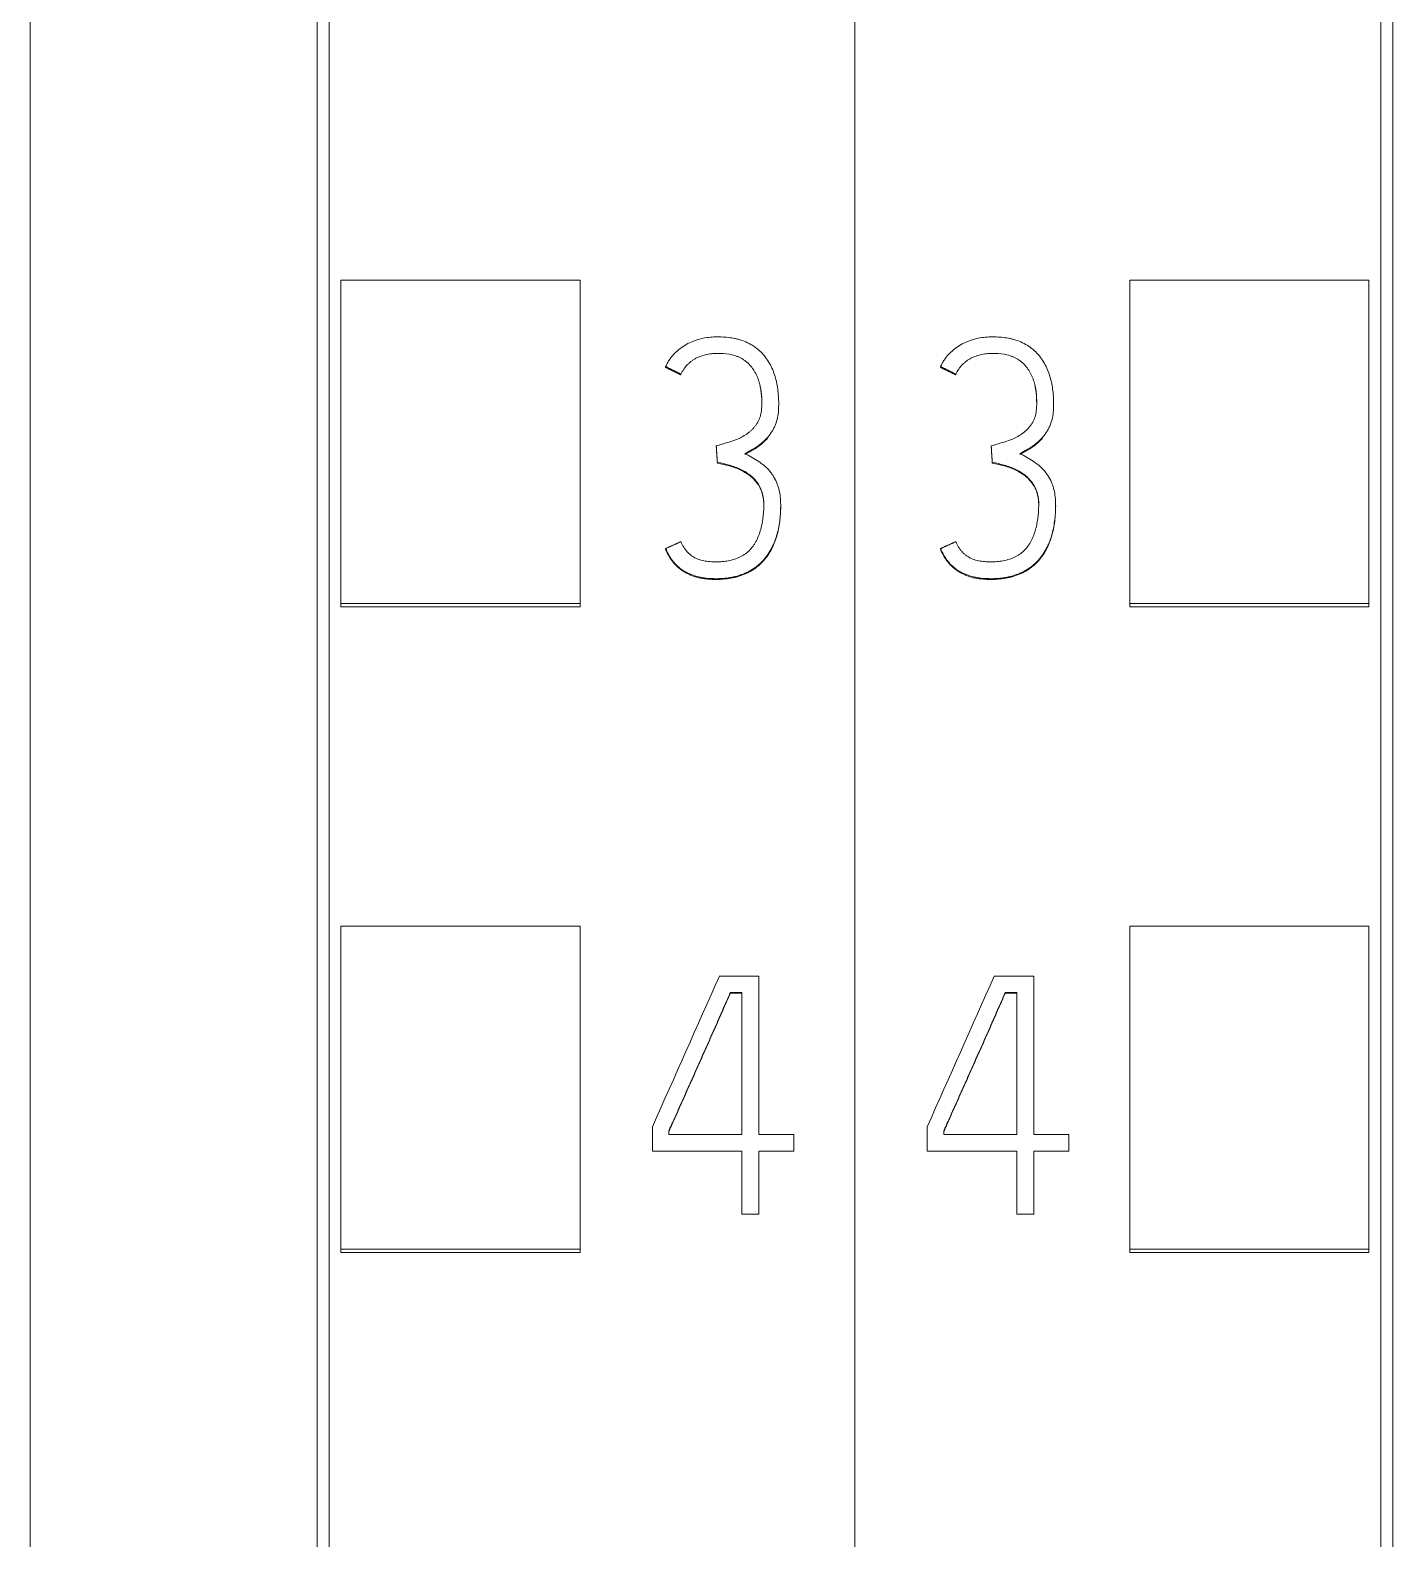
# Model space of a CAD drawing. Header units: millimetres. Extents: x 4137 to 6698, y 1400 to 3585.
# Drawn here: x 5278.55 to 5289.95, y 3330.13 to 3342.75 of the extents above; entities that cross this region are included whole.
import ezdxf

# ---------------------------------------------------------------- set-up
doc = ezdxf.new("R2010")
doc.units = ezdxf.units.MM
doc.layers.add('000-PI-Oprema', color=30, linetype='Continuous', lineweight=5)

msp = doc.modelspace()

# ---------------------------------------------------------------- linework, layer by layer
at = {"layer": '000-PI-Oprema', "color": 0, "linetype": 'ByBlock', "lineweight": 0}
for p, q in [((5285.448, 3360.459), (5285.448, 3247.041)), ((5285.448, 3360.459), (5285.448, 3247.041)), ((5281.048, 3249.363), (5281.048, 3358.178)), ((5289.848, 3358.178), (5289.848, 3249.363)), ((5281.148, 3337.956), (5281.148, 3340.659)), ((5281.148, 3340.659), (5283.148, 3340.659)), ((5283.148, 3337.956), (5283.148, 3340.659)), ((5287.748, 3337.956), (5287.748, 3340.659)), ((5289.748, 3340.659), (5287.748, 3340.659)), ((5289.748, 3337.956), (5289.748, 3340.659)), ((5283.864, 3339.936), (5283.864, 3339.929)), ((5286.164, 3339.936), (5286.164, 3339.929)), ((5283.992, 3339.872), (5283.992, 3339.866)), ((5286.292, 3339.872), (5286.292, 3339.866)), ((5284.81, 3339.618), (5284.81, 3339.624)), ((5287.11, 3339.618), (5287.11, 3339.624)), ((5284.288, 3339.273), (5284.288, 3339.266)), ((5286.588, 3339.273), (5286.588, 3339.266)), ((5284.297, 3339.135), (5284.297, 3339.128)), ((5286.597, 3339.135), (5286.597, 3339.128)), ((5284.827, 3338.768), (5284.827, 3338.774)), ((5287.127, 3338.768), (5287.127, 3338.774)), ((5283.864, 3338.414), (5283.864, 3338.407)), ((5286.164, 3338.414), (5286.164, 3338.407)), ((5281.148, 3337.927), (5281.148, 3337.956)), ((5281.148, 3337.956), (5283.148, 3337.956)), ((5281.148, 3337.927), (5283.148, 3337.927)), ((5283.148, 3337.927), (5283.148, 3337.956)), ((5287.748, 3337.927), (5287.748, 3337.956)), ((5289.748, 3337.956), (5287.748, 3337.956)), ((5289.748, 3337.927), (5287.748, 3337.927)), ((5289.748, 3337.927), (5289.748, 3337.956)), ((5281.148, 3332.555), (5281.148, 3335.257)), ((5281.148, 3335.257), (5283.148, 3335.257)), ((5283.148, 3332.555), (5283.148, 3335.257)), ((5287.748, 3332.555), (5287.748, 3335.257)), ((5289.748, 3335.257), (5287.748, 3335.257)), ((5289.748, 3332.555), (5289.748, 3335.257)), ((5284.313, 3334.839), (5284.643, 3334.839)), ((5284.643, 3334.839), (5284.643, 3333.513)), ((5286.613, 3334.839), (5286.943, 3334.839)), ((5286.943, 3334.839), (5286.943, 3333.513)), ((5284.405, 3334.701), (5284.405, 3334.695)), ((5284.502, 3334.701), (5284.405, 3334.701)), ((5284.405, 3334.695), (5284.502, 3334.695)), ((5284.502, 3333.513), (5284.502, 3334.701)), ((5286.705, 3334.701), (5286.705, 3334.695)), ((5286.802, 3334.701), (5286.705, 3334.701)), ((5286.705, 3334.695), (5286.802, 3334.695)), ((5286.802, 3333.513), (5286.802, 3334.701)), ((5283.753, 3333.375), (5283.753, 3333.579)), ((5283.892, 3333.549), (5283.892, 3333.513)), ((5283.892, 3333.513), (5284.502, 3333.513)), ((5284.643, 3333.513), (5284.937, 3333.513)), ((5284.937, 3333.513), (5284.937, 3333.375)), ((5286.053, 3333.375), (5286.053, 3333.579)), ((5286.192, 3333.549), (5286.192, 3333.513)), ((5286.192, 3333.513), (5286.802, 3333.513)), ((5286.943, 3333.513), (5287.237, 3333.513)), ((5287.237, 3333.513), (5287.237, 3333.375)), ((5284.502, 3333.375), (5283.753, 3333.375)), ((5284.502, 3332.847), (5284.502, 3333.375)), ((5284.643, 3333.375), (5284.643, 3332.847)), ((5284.937, 3333.375), (5284.643, 3333.375)), ((5286.802, 3333.375), (5286.053, 3333.375)), ((5286.802, 3332.847), (5286.802, 3333.375)), ((5286.943, 3333.375), (5286.943, 3332.847)), ((5287.237, 3333.375), (5286.943, 3333.375)), ((5284.643, 3332.847), (5284.502, 3332.847)), ((5286.943, 3332.847), (5286.802, 3332.847)), ((5281.148, 3332.527), (5281.148, 3332.555)), ((5281.148, 3332.555), (5283.148, 3332.555)), ((5281.148, 3332.527), (5283.148, 3332.527)), ((5283.148, 3332.527), (5283.148, 3332.555)), ((5287.748, 3332.527), (5287.748, 3332.555)), ((5289.748, 3332.555), (5287.748, 3332.555)), ((5289.748, 3332.527), (5287.748, 3332.527)), ((5289.748, 3332.527), (5289.748, 3332.555))]:
    msp.add_line(p, q, dxfattribs=at)
at = {"layer": '000-PI-Oprema', "color": 18, "linetype": 'ByBlock', "lineweight": 0, "true_color": 0x000000}
for centre, major_axis, ratio, start_param, end_param in [((5269.389, 3236.424), (452.614, 1023.309), 0.023466, 1.484858, 1.486095), ((5272.594, 3242.471), (438.421, 990.891), 0.022739, 1.487509, 1.488786)]:
    msp.add_ellipse(centre, major_axis=major_axis, ratio=ratio, start_param=start_param, end_param=end_param, dxfattribs=at)
at = {"layer": '000-PI-Oprema', "color": 0, "linetype": 'ByBlock', "lineweight": 0}
for points, knots in [([(5280.948, 3249.078), (5280.948, 3252.418), (5280.948, 3260.383), (5280.948, 3273.023), (5280.948, 3288.509), (5280.948, 3302.803), (5280.948, 3317.013), (5280.948, 3331.58), (5280.948, 3345.75), (5280.948, 3355.32), (5280.948, 3358.364)], [0, 0, 0, 0, 0.091483, 0.21812, 0.346206, 0.515858, 0.610111, 0.736264, 0.916066, 1, 1, 1, 1]), ([(5289.948, 3358.364), (5289.948, 3355.32), (5289.948, 3345.75), (5289.948, 3331.58), (5289.948, 3317.013), (5289.948, 3302.803), (5289.948, 3288.509), (5289.948, 3273.023), (5289.948, 3260.383), (5289.948, 3252.418), (5289.948, 3249.078)], [0, 0, 0, 0, 0.083934, 0.263736, 0.389889, 0.484142, 0.653794, 0.78188, 0.908517, 1, 1, 1, 1]), ([(5278.548, 3355.298), (5278.548, 3353.275), (5278.548, 3344.726), (5278.548, 3331.58), (5278.548, 3317.013), (5278.548, 3302.803), (5278.548, 3288.509), (5278.548, 3273.023), (5278.548, 3260.265), (5278.548, 3251.383), (5278.548, 3247.126), (5278.548, 3246.328)], [0, 0, 0, 0, 0.055935, 0.236292, 0.362833, 0.457376, 0.627551, 0.756032, 0.883059, 0.978086, 1, 1, 1, 1]), ([(5284.527, 3339.209), (5284.545, 3339.218), (5284.563, 3339.228), (5284.597, 3339.247), (5284.614, 3339.257), (5284.639, 3339.274), (5284.647, 3339.28), (5284.663, 3339.292), (5284.671, 3339.298), (5284.686, 3339.311), (5284.693, 3339.318), (5284.707, 3339.332), (5284.714, 3339.34), (5284.734, 3339.363), (5284.746, 3339.379), (5284.761, 3339.405), (5284.766, 3339.414), (5284.775, 3339.432), (5284.779, 3339.441), (5284.79, 3339.47), (5284.796, 3339.489), (5284.804, 3339.528), (5284.807, 3339.548), (5284.809, 3339.589), (5284.81, 3339.609), (5284.81, 3339.649), (5284.809, 3339.669), (5284.805, 3339.728), (5284.8, 3339.768), (5284.787, 3339.827), (5284.781, 3339.847), (5284.769, 3339.885), (5284.755, 3339.923), (5284.736, 3339.958), (5284.715, 3339.993), (5284.703, 3340.009), (5284.678, 3340.04), (5284.657, 3340.062), (5284.634, 3340.082), (5284.618, 3340.094), (5284.61, 3340.1), (5284.568, 3340.128), (5284.531, 3340.145), (5284.483, 3340.161), (5284.473, 3340.164), (5284.453, 3340.169), (5284.424, 3340.175), (5284.374, 3340.182), (5284.334, 3340.184), (5284.293, 3340.184), (5284.273, 3340.184), (5284.213, 3340.18), (5284.173, 3340.173), (5284.125, 3340.159), (5284.115, 3340.156), (5284.096, 3340.149), (5284.087, 3340.145), (5284.059, 3340.133), (5284.023, 3340.114), (5283.99, 3340.091), (5283.966, 3340.072), (5283.959, 3340.065), (5283.944, 3340.051), (5283.937, 3340.044), (5283.917, 3340.021), (5283.904, 3340.006), (5283.888, 3339.981), (5283.882, 3339.972), (5283.873, 3339.954), (5283.868, 3339.945), (5283.864, 3339.936)], [0, 0, 0, 0, 0.03125, 0.03125, 0.0625, 0.0625, 0.078125, 0.078125, 0.09375, 0.09375, 0.109375, 0.109375, 0.125, 0.125, 0.15625, 0.15625, 0.171875, 0.171875, 0.1875, 0.1875, 0.21875, 0.21875, 0.25, 0.25, 0.28125, 0.28125, 0.3125, 0.3125, 0.375, 0.375, 0.40625, 0.40625, 0.4375, 0.46875, 0.46875, 0.5, 0.5, 0.53125, 0.546875, 0.546875, 0.5625, 0.5625, 0.625, 0.625, 0.640625, 0.640625, 0.65625, 0.6875, 0.71875, 0.71875, 0.75, 0.75, 0.8125, 0.8125, 0.828125, 0.828125, 0.84375, 0.84375, 0.875, 0.90625, 0.90625, 0.921875, 0.921875, 0.9375, 0.9375, 0.96875, 0.96875, 0.984375, 0.984375, 1, 1, 1, 1]), ([(5286.827, 3339.209), (5286.845, 3339.218), (5286.863, 3339.228), (5286.897, 3339.247), (5286.914, 3339.257), (5286.939, 3339.274), (5286.947, 3339.28), (5286.963, 3339.292), (5286.971, 3339.298), (5286.986, 3339.311), (5286.993, 3339.318), (5287.007, 3339.332), (5287.014, 3339.34), (5287.034, 3339.363), (5287.046, 3339.379), (5287.061, 3339.405), (5287.066, 3339.414), (5287.075, 3339.432), (5287.079, 3339.441), (5287.09, 3339.47), (5287.096, 3339.489), (5287.104, 3339.528), (5287.107, 3339.548), (5287.109, 3339.589), (5287.11, 3339.609), (5287.11, 3339.649), (5287.109, 3339.669), (5287.105, 3339.728), (5287.1, 3339.768), (5287.087, 3339.827), (5287.081, 3339.847), (5287.069, 3339.885), (5287.055, 3339.923), (5287.036, 3339.958), (5287.015, 3339.993), (5287.003, 3340.009), (5286.978, 3340.04), (5286.957, 3340.062), (5286.934, 3340.082), (5286.918, 3340.094), (5286.91, 3340.1), (5286.868, 3340.128), (5286.831, 3340.145), (5286.783, 3340.161), (5286.773, 3340.164), (5286.753, 3340.169), (5286.724, 3340.175), (5286.674, 3340.182), (5286.634, 3340.184), (5286.593, 3340.184), (5286.573, 3340.184), (5286.513, 3340.18), (5286.473, 3340.173), (5286.425, 3340.159), (5286.415, 3340.156), (5286.396, 3340.149), (5286.387, 3340.145), (5286.359, 3340.133), (5286.323, 3340.114), (5286.29, 3340.091), (5286.266, 3340.072), (5286.259, 3340.065), (5286.244, 3340.051), (5286.237, 3340.044), (5286.217, 3340.021), (5286.204, 3340.006), (5286.188, 3339.981), (5286.182, 3339.972), (5286.173, 3339.954), (5286.168, 3339.945), (5286.164, 3339.936)], [0, 0, 0, 0, 0.03125, 0.03125, 0.0625, 0.0625, 0.078125, 0.078125, 0.09375, 0.09375, 0.109375, 0.109375, 0.125, 0.125, 0.15625, 0.15625, 0.171875, 0.171875, 0.1875, 0.1875, 0.21875, 0.21875, 0.25, 0.25, 0.28125, 0.28125, 0.3125, 0.3125, 0.375, 0.375, 0.40625, 0.40625, 0.4375, 0.46875, 0.46875, 0.5, 0.5, 0.53125, 0.546875, 0.546875, 0.5625, 0.5625, 0.625, 0.625, 0.640625, 0.640625, 0.65625, 0.6875, 0.71875, 0.71875, 0.75, 0.75, 0.8125, 0.8125, 0.828125, 0.828125, 0.84375, 0.84375, 0.875, 0.90625, 0.90625, 0.921875, 0.921875, 0.9375, 0.9375, 0.96875, 0.96875, 0.984375, 0.984375, 1, 1, 1, 1]), ([(5283.992, 3339.872), (5283.999, 3339.887), (5284.007, 3339.901), (5284.026, 3339.928), (5284.036, 3339.941), (5284.053, 3339.959), (5284.059, 3339.964), (5284.072, 3339.975), (5284.078, 3339.98), (5284.092, 3339.99), (5284.098, 3339.995), (5284.113, 3340.003), (5284.12, 3340.007), (5284.142, 3340.018), (5284.158, 3340.023), (5284.19, 3340.033), (5284.206, 3340.037), (5284.238, 3340.042), (5284.255, 3340.044), (5284.288, 3340.046), (5284.305, 3340.046), (5284.354, 3340.045), (5284.387, 3340.042), (5284.428, 3340.032), (5284.436, 3340.03), (5284.451, 3340.025), (5284.459, 3340.022), (5284.482, 3340.013), (5284.497, 3340.006), (5284.518, 3339.992), (5284.525, 3339.987), (5284.538, 3339.977), (5284.544, 3339.972), (5284.563, 3339.955), (5284.574, 3339.943), (5284.589, 3339.923), (5284.594, 3339.916), (5284.603, 3339.903), (5284.616, 3339.882), (5284.627, 3339.859), (5284.64, 3339.829), (5284.645, 3339.813), (5284.654, 3339.781), (5284.657, 3339.765), (5284.665, 3339.717), (5284.668, 3339.684), (5284.669, 3339.634), (5284.669, 3339.618), (5284.667, 3339.585), (5284.666, 3339.569), (5284.662, 3339.544), (5284.66, 3339.536), (5284.656, 3339.52), (5284.653, 3339.512), (5284.645, 3339.489), (5284.637, 3339.474), (5284.624, 3339.453), (5284.619, 3339.446), (5284.609, 3339.433), (5284.604, 3339.427), (5284.593, 3339.414), (5284.587, 3339.408), (5284.575, 3339.397), (5284.569, 3339.392), (5284.549, 3339.376), (5284.536, 3339.367), (5284.507, 3339.35), (5284.493, 3339.342), (5284.463, 3339.328), (5284.447, 3339.322), (5284.416, 3339.311), (5284.4, 3339.306), (5284.352, 3339.292), (5284.32, 3339.282), (5284.288, 3339.273)], [0, 0, 0, 0, 0.03125, 0.03125, 0.0625, 0.0625, 0.078125, 0.078125, 0.09375, 0.09375, 0.109375, 0.109375, 0.125, 0.125, 0.15625, 0.15625, 0.1875, 0.1875, 0.21875, 0.21875, 0.25, 0.25, 0.3125, 0.3125, 0.328125, 0.328125, 0.34375, 0.34375, 0.375, 0.375, 0.390625, 0.390625, 0.40625, 0.40625, 0.4375, 0.4375, 0.453125, 0.453125, 0.46875, 0.5, 0.5, 0.53125, 0.53125, 0.5625, 0.5625, 0.625, 0.625, 0.65625, 0.65625, 0.6875, 0.6875, 0.703125, 0.703125, 0.71875, 0.71875, 0.75, 0.75, 0.765625, 0.765625, 0.78125, 0.78125, 0.796875, 0.796875, 0.8125, 0.8125, 0.84375, 0.84375, 0.875, 0.875, 0.90625, 0.90625, 0.9375, 0.9375, 1, 1, 1, 1]), ([(5286.292, 3339.872), (5286.299, 3339.887), (5286.307, 3339.901), (5286.326, 3339.928), (5286.336, 3339.941), (5286.353, 3339.959), (5286.359, 3339.964), (5286.372, 3339.975), (5286.378, 3339.98), (5286.392, 3339.99), (5286.398, 3339.995), (5286.413, 3340.003), (5286.42, 3340.007), (5286.442, 3340.018), (5286.458, 3340.023), (5286.49, 3340.033), (5286.506, 3340.037), (5286.538, 3340.042), (5286.555, 3340.044), (5286.588, 3340.046), (5286.605, 3340.046), (5286.654, 3340.045), (5286.687, 3340.042), (5286.728, 3340.032), (5286.736, 3340.03), (5286.751, 3340.025), (5286.759, 3340.022), (5286.782, 3340.013), (5286.797, 3340.006), (5286.818, 3339.992), (5286.825, 3339.987), (5286.838, 3339.977), (5286.844, 3339.972), (5286.863, 3339.955), (5286.874, 3339.943), (5286.889, 3339.923), (5286.894, 3339.916), (5286.903, 3339.903), (5286.916, 3339.882), (5286.927, 3339.859), (5286.94, 3339.829), (5286.945, 3339.813), (5286.954, 3339.781), (5286.957, 3339.765), (5286.965, 3339.717), (5286.968, 3339.684), (5286.969, 3339.634), (5286.969, 3339.618), (5286.967, 3339.585), (5286.966, 3339.569), (5286.962, 3339.544), (5286.96, 3339.536), (5286.956, 3339.52), (5286.953, 3339.512), (5286.945, 3339.489), (5286.937, 3339.474), (5286.924, 3339.453), (5286.919, 3339.446), (5286.909, 3339.433), (5286.904, 3339.427), (5286.893, 3339.414), (5286.887, 3339.408), (5286.875, 3339.397), (5286.869, 3339.392), (5286.849, 3339.376), (5286.836, 3339.367), (5286.807, 3339.35), (5286.793, 3339.342), (5286.763, 3339.328), (5286.747, 3339.322), (5286.716, 3339.311), (5286.7, 3339.306), (5286.652, 3339.292), (5286.62, 3339.282), (5286.588, 3339.273)], [0, 0, 0, 0, 0.03125, 0.03125, 0.0625, 0.0625, 0.078125, 0.078125, 0.09375, 0.09375, 0.109375, 0.109375, 0.125, 0.125, 0.15625, 0.15625, 0.1875, 0.1875, 0.21875, 0.21875, 0.25, 0.25, 0.3125, 0.3125, 0.328125, 0.328125, 0.34375, 0.34375, 0.375, 0.375, 0.390625, 0.390625, 0.40625, 0.40625, 0.4375, 0.4375, 0.453125, 0.453125, 0.46875, 0.5, 0.5, 0.53125, 0.53125, 0.5625, 0.5625, 0.625, 0.625, 0.65625, 0.65625, 0.6875, 0.6875, 0.703125, 0.703125, 0.71875, 0.71875, 0.75, 0.75, 0.765625, 0.765625, 0.78125, 0.78125, 0.796875, 0.796875, 0.8125, 0.8125, 0.84375, 0.84375, 0.875, 0.875, 0.90625, 0.90625, 0.9375, 0.9375, 1, 1, 1, 1]), ([(5284.669, 3339.629), (5284.669, 3339.633), (5284.668, 3339.637), (5284.668, 3339.674), (5284.666, 3339.707), (5284.659, 3339.75), (5284.657, 3339.761), (5284.654, 3339.772)], [0, 0, 0, 0, 0.087818, 0.087818, 0.771228, 0.771228, 1, 1, 1, 1]), ([(5286.969, 3339.629), (5286.969, 3339.633), (5286.968, 3339.637), (5286.968, 3339.674), (5286.966, 3339.707), (5286.959, 3339.75), (5286.957, 3339.761), (5286.954, 3339.772)], [0, 0, 0, 0, 0.087818, 0.087818, 0.771228, 0.771228, 1, 1, 1, 1]), ([(5284.716, 3339.335), (5284.704, 3339.323), (5284.692, 3339.311), (5284.672, 3339.293), (5284.664, 3339.286), (5284.648, 3339.274), (5284.64, 3339.268), (5284.615, 3339.252), (5284.598, 3339.241), (5284.563, 3339.221), (5284.545, 3339.212), (5284.527, 3339.203)], [0, 0, 0, 0, 0.218648, 0.218648, 0.348874, 0.348874, 0.479099, 0.479099, 0.739549, 0.739549, 1, 1, 1, 1]), ([(5287.016, 3339.335), (5287.004, 3339.323), (5286.992, 3339.311), (5286.972, 3339.293), (5286.964, 3339.286), (5286.948, 3339.274), (5286.94, 3339.268), (5286.915, 3339.252), (5286.898, 3339.241), (5286.863, 3339.221), (5286.845, 3339.212), (5286.827, 3339.203)], [0, 0, 0, 0, 0.218648, 0.218648, 0.348874, 0.348874, 0.479099, 0.479099, 0.739549, 0.739549, 1, 1, 1, 1]), ([(5283.864, 3338.414), (5283.872, 3338.394), (5283.882, 3338.376), (5283.903, 3338.339), (5283.914, 3338.322), (5283.934, 3338.297), (5283.941, 3338.289), (5283.956, 3338.274), (5283.964, 3338.267), (5283.988, 3338.246), (5284.005, 3338.234), (5284.032, 3338.218), (5284.042, 3338.213), (5284.061, 3338.204), (5284.07, 3338.2), (5284.099, 3338.188), (5284.119, 3338.182), (5284.16, 3338.172), (5284.181, 3338.169), (5284.223, 3338.164), (5284.244, 3338.163), (5284.286, 3338.162), (5284.307, 3338.162), (5284.349, 3338.165), (5284.37, 3338.167), (5284.401, 3338.171), (5284.412, 3338.173), (5284.432, 3338.177), (5284.443, 3338.179), (5284.473, 3338.187), (5284.493, 3338.194), (5284.522, 3338.205), (5284.532, 3338.209), (5284.551, 3338.218), (5284.561, 3338.223), (5284.588, 3338.238), (5284.606, 3338.25), (5284.639, 3338.275), (5284.655, 3338.289), (5284.684, 3338.319), (5284.698, 3338.335), (5284.723, 3338.369), (5284.734, 3338.387), (5284.749, 3338.414), (5284.754, 3338.424), (5284.763, 3338.442), (5284.768, 3338.452), (5284.788, 3338.501), (5284.799, 3338.541), (5284.812, 3338.602), (5284.815, 3338.623), (5284.821, 3338.664), (5284.823, 3338.685), (5284.826, 3338.727), (5284.826, 3338.748), (5284.827, 3338.789), (5284.826, 3338.81), (5284.823, 3338.852), (5284.82, 3338.872), (5284.814, 3338.903), (5284.811, 3338.913), (5284.805, 3338.934), (5284.802, 3338.944), (5284.79, 3338.973), (5284.781, 3338.993), (5284.765, 3339.02), (5284.76, 3339.029), (5284.747, 3339.046), (5284.741, 3339.055), (5284.72, 3339.079), (5284.705, 3339.094), (5284.673, 3339.121), (5284.655, 3339.133), (5284.62, 3339.157), (5284.601, 3339.168), (5284.565, 3339.189), (5284.546, 3339.199), (5284.527, 3339.209)], [0, 0, 0, 0, 0.03125, 0.03125, 0.0625, 0.0625, 0.078125, 0.078125, 0.09375, 0.09375, 0.125, 0.125, 0.140625, 0.140625, 0.15625, 0.15625, 0.1875, 0.1875, 0.21875, 0.21875, 0.25, 0.25, 0.28125, 0.28125, 0.3125, 0.3125, 0.328125, 0.328125, 0.34375, 0.34375, 0.375, 0.375, 0.390625, 0.390625, 0.40625, 0.40625, 0.4375, 0.4375, 0.46875, 0.46875, 0.5, 0.5, 0.53125, 0.53125, 0.546875, 0.546875, 0.5625, 0.5625, 0.625, 0.625, 0.65625, 0.65625, 0.6875, 0.6875, 0.71875, 0.71875, 0.75, 0.75, 0.78125, 0.78125, 0.796875, 0.796875, 0.8125, 0.8125, 0.84375, 0.84375, 0.859375, 0.859375, 0.875, 0.875, 0.90625, 0.90625, 0.9375, 0.9375, 0.96875, 0.96875, 1, 1, 1, 1]), ([(5286.164, 3338.414), (5286.172, 3338.394), (5286.182, 3338.376), (5286.203, 3338.339), (5286.214, 3338.322), (5286.234, 3338.297), (5286.241, 3338.289), (5286.256, 3338.274), (5286.264, 3338.267), (5286.288, 3338.246), (5286.305, 3338.234), (5286.332, 3338.218), (5286.342, 3338.213), (5286.361, 3338.204), (5286.37, 3338.2), (5286.399, 3338.188), (5286.419, 3338.182), (5286.46, 3338.172), (5286.481, 3338.169), (5286.523, 3338.164), (5286.544, 3338.163), (5286.586, 3338.162), (5286.607, 3338.162), (5286.649, 3338.165), (5286.67, 3338.167), (5286.701, 3338.171), (5286.712, 3338.173), (5286.732, 3338.177), (5286.743, 3338.179), (5286.773, 3338.187), (5286.793, 3338.194), (5286.822, 3338.205), (5286.832, 3338.209), (5286.851, 3338.218), (5286.861, 3338.223), (5286.888, 3338.238), (5286.906, 3338.25), (5286.939, 3338.275), (5286.955, 3338.289), (5286.984, 3338.319), (5286.998, 3338.335), (5287.023, 3338.369), (5287.034, 3338.387), (5287.049, 3338.414), (5287.054, 3338.424), (5287.063, 3338.442), (5287.068, 3338.452), (5287.088, 3338.501), (5287.099, 3338.541), (5287.112, 3338.602), (5287.115, 3338.623), (5287.121, 3338.664), (5287.123, 3338.685), (5287.126, 3338.727), (5287.126, 3338.748), (5287.127, 3338.789), (5287.126, 3338.81), (5287.123, 3338.852), (5287.12, 3338.872), (5287.114, 3338.903), (5287.111, 3338.913), (5287.105, 3338.934), (5287.102, 3338.944), (5287.09, 3338.973), (5287.081, 3338.993), (5287.065, 3339.02), (5287.06, 3339.029), (5287.047, 3339.046), (5287.041, 3339.055), (5287.02, 3339.079), (5287.005, 3339.094), (5286.973, 3339.121), (5286.955, 3339.133), (5286.92, 3339.157), (5286.901, 3339.168), (5286.865, 3339.189), (5286.846, 3339.199), (5286.827, 3339.209)], [0, 0, 0, 0, 0.03125, 0.03125, 0.0625, 0.0625, 0.078125, 0.078125, 0.09375, 0.09375, 0.125, 0.125, 0.140625, 0.140625, 0.15625, 0.15625, 0.1875, 0.1875, 0.21875, 0.21875, 0.25, 0.25, 0.28125, 0.28125, 0.3125, 0.3125, 0.328125, 0.328125, 0.34375, 0.34375, 0.375, 0.375, 0.390625, 0.390625, 0.40625, 0.40625, 0.4375, 0.4375, 0.46875, 0.46875, 0.5, 0.5, 0.53125, 0.53125, 0.546875, 0.546875, 0.5625, 0.5625, 0.625, 0.625, 0.65625, 0.65625, 0.6875, 0.6875, 0.71875, 0.71875, 0.75, 0.75, 0.78125, 0.78125, 0.796875, 0.796875, 0.8125, 0.8125, 0.84375, 0.84375, 0.859375, 0.859375, 0.875, 0.875, 0.90625, 0.90625, 0.9375, 0.9375, 0.96875, 0.96875, 1, 1, 1, 1]), ([(5284.297, 3339.135), (5284.331, 3339.129), (5284.364, 3339.121), (5284.414, 3339.107), (5284.43, 3339.102), (5284.462, 3339.09), (5284.478, 3339.084), (5284.502, 3339.072), (5284.509, 3339.068), (5284.524, 3339.06), (5284.532, 3339.055), (5284.554, 3339.041), (5284.568, 3339.031), (5284.587, 3339.014), (5284.594, 3339.008), (5284.606, 3338.996), (5284.612, 3338.989), (5284.628, 3338.97), (5284.638, 3338.956), (5284.651, 3338.933), (5284.655, 3338.926), (5284.663, 3338.91), (5284.666, 3338.902), (5284.674, 3338.878), (5284.678, 3338.861), (5284.684, 3338.827), (5284.685, 3338.81), (5284.685, 3338.775), (5284.685, 3338.758), (5284.683, 3338.707), (5284.679, 3338.673), (5284.67, 3338.622), (5284.667, 3338.605), (5284.658, 3338.572), (5284.654, 3338.555), (5284.642, 3338.522), (5284.636, 3338.506), (5284.625, 3338.483), (5284.621, 3338.475), (5284.612, 3338.46), (5284.608, 3338.453), (5284.583, 3338.417), (5284.56, 3338.392), (5284.525, 3338.366), (5284.517, 3338.361), (5284.503, 3338.352), (5284.495, 3338.348), (5284.472, 3338.337), (5284.456, 3338.33), (5284.423, 3338.32), (5284.406, 3338.315), (5284.372, 3338.309), (5284.338, 3338.304), (5284.303, 3338.303), (5284.268, 3338.303), (5284.251, 3338.304), (5284.217, 3338.306), (5284.2, 3338.309), (5284.166, 3338.316), (5284.149, 3338.32), (5284.117, 3338.333), (5284.101, 3338.341), (5284.079, 3338.355), (5284.073, 3338.361), (5284.059, 3338.372), (5284.053, 3338.378), (5284.041, 3338.391), (5284.036, 3338.397), (5284.025, 3338.411), (5284.02, 3338.418), (5284.006, 3338.44), (5283.998, 3338.456), (5283.992, 3338.472)], [0, 0, 0, 0, 0.0625, 0.0625, 0.09375, 0.09375, 0.125, 0.125, 0.140625, 0.140625, 0.15625, 0.15625, 0.1875, 0.1875, 0.203125, 0.203125, 0.21875, 0.21875, 0.25, 0.25, 0.265625, 0.265625, 0.28125, 0.28125, 0.3125, 0.3125, 0.34375, 0.34375, 0.375, 0.375, 0.4375, 0.4375, 0.46875, 0.46875, 0.5, 0.5, 0.53125, 0.53125, 0.546875, 0.546875, 0.5625, 0.5625, 0.625, 0.625, 0.640625, 0.640625, 0.65625, 0.65625, 0.6875, 0.6875, 0.71875, 0.71875, 0.75, 0.78125, 0.78125, 0.8125, 0.8125, 0.84375, 0.84375, 0.875, 0.875, 0.90625, 0.90625, 0.921875, 0.921875, 0.9375, 0.9375, 0.953125, 0.953125, 0.96875, 0.96875, 1, 1, 1, 1]), ([(5284.685, 3338.771), (5284.685, 3338.776), (5284.685, 3338.781), (5284.685, 3338.795), (5284.684, 3338.804), (5284.683, 3338.821), (5284.682, 3338.829), (5284.678, 3338.855), (5284.674, 3338.872), (5284.666, 3338.896), (5284.662, 3338.904), (5284.655, 3338.92), (5284.651, 3338.927), (5284.638, 3338.95), (5284.628, 3338.964), (5284.606, 3338.99), (5284.594, 3339.003), (5284.567, 3339.025), (5284.554, 3339.035), (5284.524, 3339.054), (5284.509, 3339.062), (5284.478, 3339.077), (5284.462, 3339.084), (5284.43, 3339.096), (5284.414, 3339.101), (5284.364, 3339.115), (5284.331, 3339.123), (5284.297, 3339.128)], [0, 0, 0, 0, 0.026635, 0.026635, 0.070879, 0.070879, 0.115123, 0.115123, 0.20361, 0.20361, 0.247854, 0.247854, 0.292098, 0.292098, 0.380586, 0.380586, 0.469074, 0.469074, 0.557561, 0.557561, 0.646049, 0.646049, 0.734537, 0.734537, 0.823025, 0.823025, 1, 1, 1, 1]), ([(5286.597, 3339.135), (5286.631, 3339.129), (5286.664, 3339.121), (5286.714, 3339.107), (5286.73, 3339.102), (5286.762, 3339.09), (5286.778, 3339.084), (5286.802, 3339.072), (5286.809, 3339.068), (5286.824, 3339.06), (5286.832, 3339.055), (5286.854, 3339.041), (5286.868, 3339.031), (5286.887, 3339.014), (5286.894, 3339.008), (5286.906, 3338.996), (5286.912, 3338.989), (5286.928, 3338.97), (5286.938, 3338.956), (5286.951, 3338.933), (5286.955, 3338.926), (5286.963, 3338.91), (5286.966, 3338.902), (5286.974, 3338.878), (5286.978, 3338.861), (5286.984, 3338.827), (5286.985, 3338.81), (5286.985, 3338.775), (5286.985, 3338.758), (5286.983, 3338.707), (5286.979, 3338.673), (5286.97, 3338.622), (5286.967, 3338.605), (5286.958, 3338.572), (5286.954, 3338.555), (5286.942, 3338.522), (5286.936, 3338.506), (5286.925, 3338.483), (5286.921, 3338.475), (5286.912, 3338.46), (5286.908, 3338.453), (5286.883, 3338.417), (5286.86, 3338.392), (5286.825, 3338.366), (5286.817, 3338.361), (5286.803, 3338.352), (5286.795, 3338.348), (5286.772, 3338.337), (5286.756, 3338.33), (5286.723, 3338.32), (5286.706, 3338.315), (5286.672, 3338.309), (5286.638, 3338.304), (5286.603, 3338.303), (5286.568, 3338.303), (5286.551, 3338.304), (5286.517, 3338.306), (5286.5, 3338.309), (5286.466, 3338.316), (5286.449, 3338.32), (5286.417, 3338.333), (5286.401, 3338.341), (5286.379, 3338.355), (5286.373, 3338.361), (5286.359, 3338.372), (5286.353, 3338.378), (5286.341, 3338.391), (5286.336, 3338.397), (5286.325, 3338.411), (5286.32, 3338.418), (5286.306, 3338.44), (5286.298, 3338.456), (5286.292, 3338.472)], [0, 0, 0, 0, 0.0625, 0.0625, 0.09375, 0.09375, 0.125, 0.125, 0.140625, 0.140625, 0.15625, 0.15625, 0.1875, 0.1875, 0.203125, 0.203125, 0.21875, 0.21875, 0.25, 0.25, 0.265625, 0.265625, 0.28125, 0.28125, 0.3125, 0.3125, 0.34375, 0.34375, 0.375, 0.375, 0.4375, 0.4375, 0.46875, 0.46875, 0.5, 0.5, 0.53125, 0.53125, 0.546875, 0.546875, 0.5625, 0.5625, 0.625, 0.625, 0.640625, 0.640625, 0.65625, 0.65625, 0.6875, 0.6875, 0.71875, 0.71875, 0.75, 0.78125, 0.78125, 0.8125, 0.8125, 0.84375, 0.84375, 0.875, 0.875, 0.90625, 0.90625, 0.921875, 0.921875, 0.9375, 0.9375, 0.953125, 0.953125, 0.96875, 0.96875, 1, 1, 1, 1]), ([(5286.985, 3338.771), (5286.985, 3338.776), (5286.985, 3338.781), (5286.985, 3338.795), (5286.984, 3338.804), (5286.983, 3338.821), (5286.982, 3338.829), (5286.978, 3338.855), (5286.974, 3338.872), (5286.966, 3338.896), (5286.962, 3338.904), (5286.955, 3338.92), (5286.951, 3338.927), (5286.938, 3338.95), (5286.928, 3338.964), (5286.906, 3338.99), (5286.894, 3339.003), (5286.867, 3339.025), (5286.854, 3339.035), (5286.824, 3339.054), (5286.809, 3339.062), (5286.778, 3339.077), (5286.762, 3339.084), (5286.73, 3339.096), (5286.714, 3339.101), (5286.664, 3339.115), (5286.631, 3339.123), (5286.597, 3339.128)], [0, 0, 0, 0, 0.026635, 0.026635, 0.070879, 0.070879, 0.115123, 0.115123, 0.20361, 0.20361, 0.247854, 0.247854, 0.292098, 0.292098, 0.380586, 0.380586, 0.469074, 0.469074, 0.557561, 0.557561, 0.646049, 0.646049, 0.734537, 0.734537, 0.823025, 0.823025, 1, 1, 1, 1]), ([(5284.827, 3338.768), (5284.827, 3338.767), (5284.827, 3338.766), (5284.826, 3338.745), (5284.826, 3338.724), (5284.823, 3338.682), (5284.821, 3338.661), (5284.816, 3338.62), (5284.812, 3338.599), (5284.8, 3338.538), (5284.789, 3338.498), (5284.769, 3338.449), (5284.765, 3338.44), (5284.756, 3338.421), (5284.751, 3338.411), (5284.736, 3338.384), (5284.725, 3338.366), (5284.7, 3338.332), (5284.687, 3338.316), (5284.665, 3338.293), (5284.657, 3338.285), (5284.641, 3338.271), (5284.633, 3338.265), (5284.608, 3338.245), (5284.591, 3338.234), (5284.563, 3338.218), (5284.554, 3338.213), (5284.535, 3338.204), (5284.525, 3338.2), (5284.476, 3338.18), (5284.435, 3338.17), (5284.373, 3338.161), (5284.351, 3338.159), (5284.309, 3338.156), (5284.288, 3338.156), (5284.246, 3338.156), (5284.225, 3338.158), (5284.193, 3338.161), (5284.183, 3338.162), (5284.162, 3338.166), (5284.151, 3338.168), (5284.12, 3338.175), (5284.1, 3338.182), (5284.071, 3338.194), (5284.061, 3338.198), (5284.042, 3338.207), (5284.033, 3338.212), (5284.005, 3338.228), (5283.988, 3338.24), (5283.964, 3338.26), (5283.956, 3338.267), (5283.941, 3338.283), (5283.934, 3338.291), (5283.914, 3338.315), (5283.903, 3338.333), (5283.882, 3338.369), (5283.872, 3338.388), (5283.864, 3338.407)], [0, 0, 0, 0, 0.001389, 0.001389, 0.044807, 0.044807, 0.088225, 0.088225, 0.131643, 0.131643, 0.218479, 0.218479, 0.240188, 0.240188, 0.261896, 0.261896, 0.305314, 0.305314, 0.348732, 0.348732, 0.370441, 0.370441, 0.39215, 0.39215, 0.435568, 0.435568, 0.457277, 0.457277, 0.478986, 0.478986, 0.565821, 0.565821, 0.609239, 0.609239, 0.652657, 0.652657, 0.696075, 0.696075, 0.717784, 0.717784, 0.739493, 0.739493, 0.782911, 0.782911, 0.80462, 0.80462, 0.826329, 0.826329, 0.869746, 0.869746, 0.891455, 0.891455, 0.913164, 0.913164, 0.956582, 0.956582, 1, 1, 1, 1]), ([(5287.121, 3338.666), (5287.121, 3338.657), (5287.12, 3338.649), (5287.116, 3338.62), (5287.112, 3338.599), (5287.1, 3338.538), (5287.089, 3338.498), (5287.069, 3338.449), (5287.065, 3338.44), (5287.056, 3338.421), (5287.051, 3338.411), (5287.036, 3338.384), (5287.025, 3338.366), (5287, 3338.332), (5286.987, 3338.316), (5286.965, 3338.293), (5286.957, 3338.285), (5286.941, 3338.271), (5286.933, 3338.265), (5286.908, 3338.245), (5286.891, 3338.234), (5286.863, 3338.218), (5286.854, 3338.213), (5286.835, 3338.204), (5286.825, 3338.2), (5286.776, 3338.18), (5286.735, 3338.17), (5286.673, 3338.161), (5286.651, 3338.159), (5286.609, 3338.156), (5286.588, 3338.156), (5286.546, 3338.156), (5286.525, 3338.158), (5286.493, 3338.161), (5286.483, 3338.162), (5286.462, 3338.166), (5286.451, 3338.168), (5286.42, 3338.175), (5286.4, 3338.182), (5286.371, 3338.194), (5286.361, 3338.198), (5286.342, 3338.207), (5286.333, 3338.212), (5286.305, 3338.228), (5286.288, 3338.24), (5286.264, 3338.26), (5286.256, 3338.267), (5286.241, 3338.283), (5286.234, 3338.291), (5286.214, 3338.315), (5286.203, 3338.333), (5286.182, 3338.369), (5286.172, 3338.388), (5286.164, 3338.407)], [0, 0, 0, 0, 0.018898, 0.018898, 0.065617, 0.065617, 0.159055, 0.159055, 0.182415, 0.182415, 0.205774, 0.205774, 0.252494, 0.252494, 0.299213, 0.299213, 0.322572, 0.322572, 0.345932, 0.345932, 0.392651, 0.392651, 0.416011, 0.416011, 0.43937, 0.43937, 0.532809, 0.532809, 0.579528, 0.579528, 0.626247, 0.626247, 0.672966, 0.672966, 0.696326, 0.696326, 0.719685, 0.719685, 0.766404, 0.766404, 0.789764, 0.789764, 0.813123, 0.813123, 0.859843, 0.859843, 0.883202, 0.883202, 0.906562, 0.906562, 0.953281, 0.953281, 1, 1, 1, 1]), ([(5284.405, 3334.701), (5284.394, 3334.677), (5284.384, 3334.653), (5284.363, 3334.605), (5284.352, 3334.581), (5284.32, 3334.509), (5284.299, 3334.46), (5284.257, 3334.364), (5284.235, 3334.316), (5284.193, 3334.22), (5284.171, 3334.172), (5284.128, 3334.076), (5284.107, 3334.028), (5284.064, 3333.932), (5284.042, 3333.884), (5284, 3333.788), (5283.978, 3333.74), (5283.946, 3333.668), (5283.935, 3333.644), (5283.919, 3333.608), (5283.914, 3333.597), (5283.903, 3333.573), (5283.897, 3333.561), (5283.892, 3333.549)], [0, 0, 0, 0, 0.0625, 0.0625, 0.125, 0.125, 0.25, 0.25, 0.375, 0.375, 0.5, 0.5, 0.625, 0.625, 0.75, 0.75, 0.875, 0.875, 0.9375, 0.9375, 0.96875, 0.96875, 1, 1, 1, 1]), ([(5283.892, 3333.543), (5283.897, 3333.554), (5283.903, 3333.566), (5283.914, 3333.59), (5283.919, 3333.602), (5283.935, 3333.638), (5283.946, 3333.662), (5283.978, 3333.734), (5284, 3333.782), (5284.042, 3333.878), (5284.064, 3333.926), (5284.107, 3334.022), (5284.128, 3334.07), (5284.171, 3334.166), (5284.193, 3334.214), (5284.235, 3334.31), (5284.257, 3334.358), (5284.299, 3334.454), (5284.32, 3334.502), (5284.352, 3334.574), (5284.363, 3334.599), (5284.384, 3334.647), (5284.394, 3334.671), (5284.405, 3334.695)], [0, 0, 0, 0, 0.03125, 0.03125, 0.0625, 0.0625, 0.125, 0.125, 0.25, 0.25, 0.375, 0.375, 0.5, 0.5, 0.625, 0.625, 0.75, 0.75, 0.875, 0.875, 0.9375, 0.9375, 1, 1, 1, 1]), ([(5286.705, 3334.701), (5286.694, 3334.677), (5286.684, 3334.653), (5286.663, 3334.605), (5286.652, 3334.581), (5286.62, 3334.509), (5286.599, 3334.46), (5286.557, 3334.364), (5286.535, 3334.316), (5286.493, 3334.22), (5286.471, 3334.172), (5286.428, 3334.076), (5286.407, 3334.028), (5286.364, 3333.932), (5286.342, 3333.884), (5286.3, 3333.788), (5286.278, 3333.74), (5286.246, 3333.668), (5286.235, 3333.644), (5286.219, 3333.608), (5286.214, 3333.597), (5286.203, 3333.573), (5286.197, 3333.561), (5286.192, 3333.549)], [0, 0, 0, 0, 0.0625, 0.0625, 0.125, 0.125, 0.25, 0.25, 0.375, 0.375, 0.5, 0.5, 0.625, 0.625, 0.75, 0.75, 0.875, 0.875, 0.9375, 0.9375, 0.96875, 0.96875, 1, 1, 1, 1]), ([(5286.192, 3333.543), (5286.197, 3333.554), (5286.203, 3333.566), (5286.214, 3333.59), (5286.219, 3333.602), (5286.235, 3333.638), (5286.246, 3333.662), (5286.278, 3333.734), (5286.3, 3333.782), (5286.342, 3333.878), (5286.364, 3333.926), (5286.407, 3334.022), (5286.428, 3334.07), (5286.471, 3334.166), (5286.493, 3334.214), (5286.535, 3334.31), (5286.557, 3334.358), (5286.599, 3334.454), (5286.62, 3334.502), (5286.652, 3334.574), (5286.663, 3334.599), (5286.684, 3334.647), (5286.694, 3334.671), (5286.705, 3334.695)], [0, 0, 0, 0, 0.03125, 0.03125, 0.0625, 0.0625, 0.125, 0.125, 0.25, 0.25, 0.375, 0.375, 0.5, 0.5, 0.625, 0.625, 0.75, 0.75, 0.875, 0.875, 0.9375, 0.9375, 1, 1, 1, 1])]:
    msp.add_open_spline(points, degree=3, knots=knots, dxfattribs=at)
for points, weights in [([(5283.864, 3339.936), (5283.928, 3339.904), (5283.992, 3339.872)], [0.500000072369, 0.499999927631, 0.500000072369]), ([(5283.992, 3339.866), (5283.928, 3339.898), (5283.864, 3339.929)], [0.500000224137, 0.499999775863, 0.500000224137]), ([(5286.164, 3339.936), (5286.228, 3339.904), (5286.292, 3339.872)], [0.499999912253, 0.500000087747, 0.499999912253]), ([(5286.292, 3339.866), (5286.228, 3339.898), (5286.164, 3339.929)], [0.500000224201, 0.499999775799, 0.500000224201]), ([(5284.288, 3339.273), (5284.292, 3339.204), (5284.297, 3339.135)], [0.500000017226, 0.499999982774, 0.500000017226]), ([(5284.297, 3339.128), (5284.292, 3339.197), (5284.288, 3339.266)], [0.500000009236, 0.499999990764, 0.500000009236]), ([(5286.588, 3339.273), (5286.592, 3339.204), (5286.597, 3339.135)], [0.499999997003, 0.500000002997, 0.499999997003]), ([(5286.597, 3339.128), (5286.592, 3339.197), (5286.588, 3339.266)], [0.500000007963, 0.499999992037, 0.500000007963]), ([(5283.992, 3338.472), (5283.928, 3338.443), (5283.864, 3338.414)], [0.49999976836, 0.50000023164, 0.49999976836]), ([(5286.292, 3338.472), (5286.228, 3338.443), (5286.164, 3338.414)], [0.499999977862, 0.500000022138, 0.499999977862])]:
    msp.add_rational_spline(points, weights, degree=2, dxfattribs=at)

doc.saveas('drawing.dxf')
